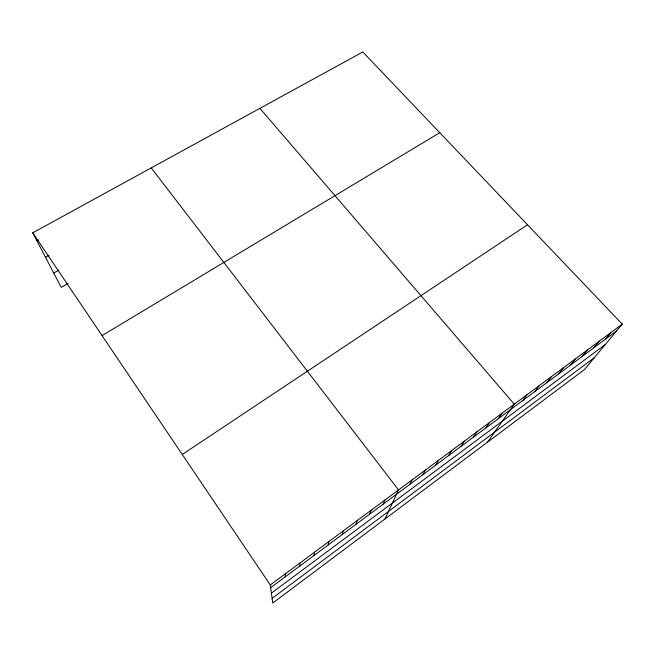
<?xml version="1.0" encoding="UTF-8"?>
<svg xmlns="http://www.w3.org/2000/svg" width="655" height="655" viewBox="0 0 655 655"><rect width="100%" height="100%" fill="white"/><g stroke="black" fill="none" stroke-linecap="round" stroke-linejoin="round"><path stroke-width="0.98" d="M299.769 566.059L299.974 562.972M314.072 555.44L314.556 552.165M328.212 544.944L328.966 541.489M342.188 534.57L343.204 530.935M356.009 524.319L357.278 520.504M369.666 514.175L371.188 510.196M383.175 504.153L384.944 500.002M384.984 518.973L398.543 489.924L151.248 167.893M409.735 484.438L411.987 479.968M422.794 474.744L425.275 470.118M435.714 465.156L438.416 460.383M448.495 455.667L451.41 450.746M461.128 446.292L464.264 441.224M473.63 437.016L476.971 431.809M485.994 427.838L489.539 422.491M498.226 418.758L501.976 413.28M487.566 442.141L514.273 404.168L259.904 108.353M522.657 400.623L526.8 394.883M534.865 391.567L539.196 385.697M546.933 382.61L551.453 376.617M558.871 373.743L563.57 367.635M570.685 364.982L575.565 358.752M582.369 356.304L587.42 349.958M593.929 347.723L599.161 341.263M605.367 339.233L610.763 332.666M622.25 324.151L584.407 369.6L272.75 603.034L270.286 584.964L32.75 232.828L362.805 51.966L622.25 324.151L270.286 584.964M272.112 598.359L594.339 357.679M271.407 593.152L605.285 344.53M270.654 587.666L616.691 330.832M182.262 454.48L527.512 224.763M102.065 335.589L439.767 132.711M68.104 283.402L61.218 287.357L32.75 232.828M53.735 273.02L58.729 270.188M45.49 257.235L48.945 255.303M36.926 240.819L38.604 239.894M285.22 573.903L285.302 576.793"/></g></svg>
